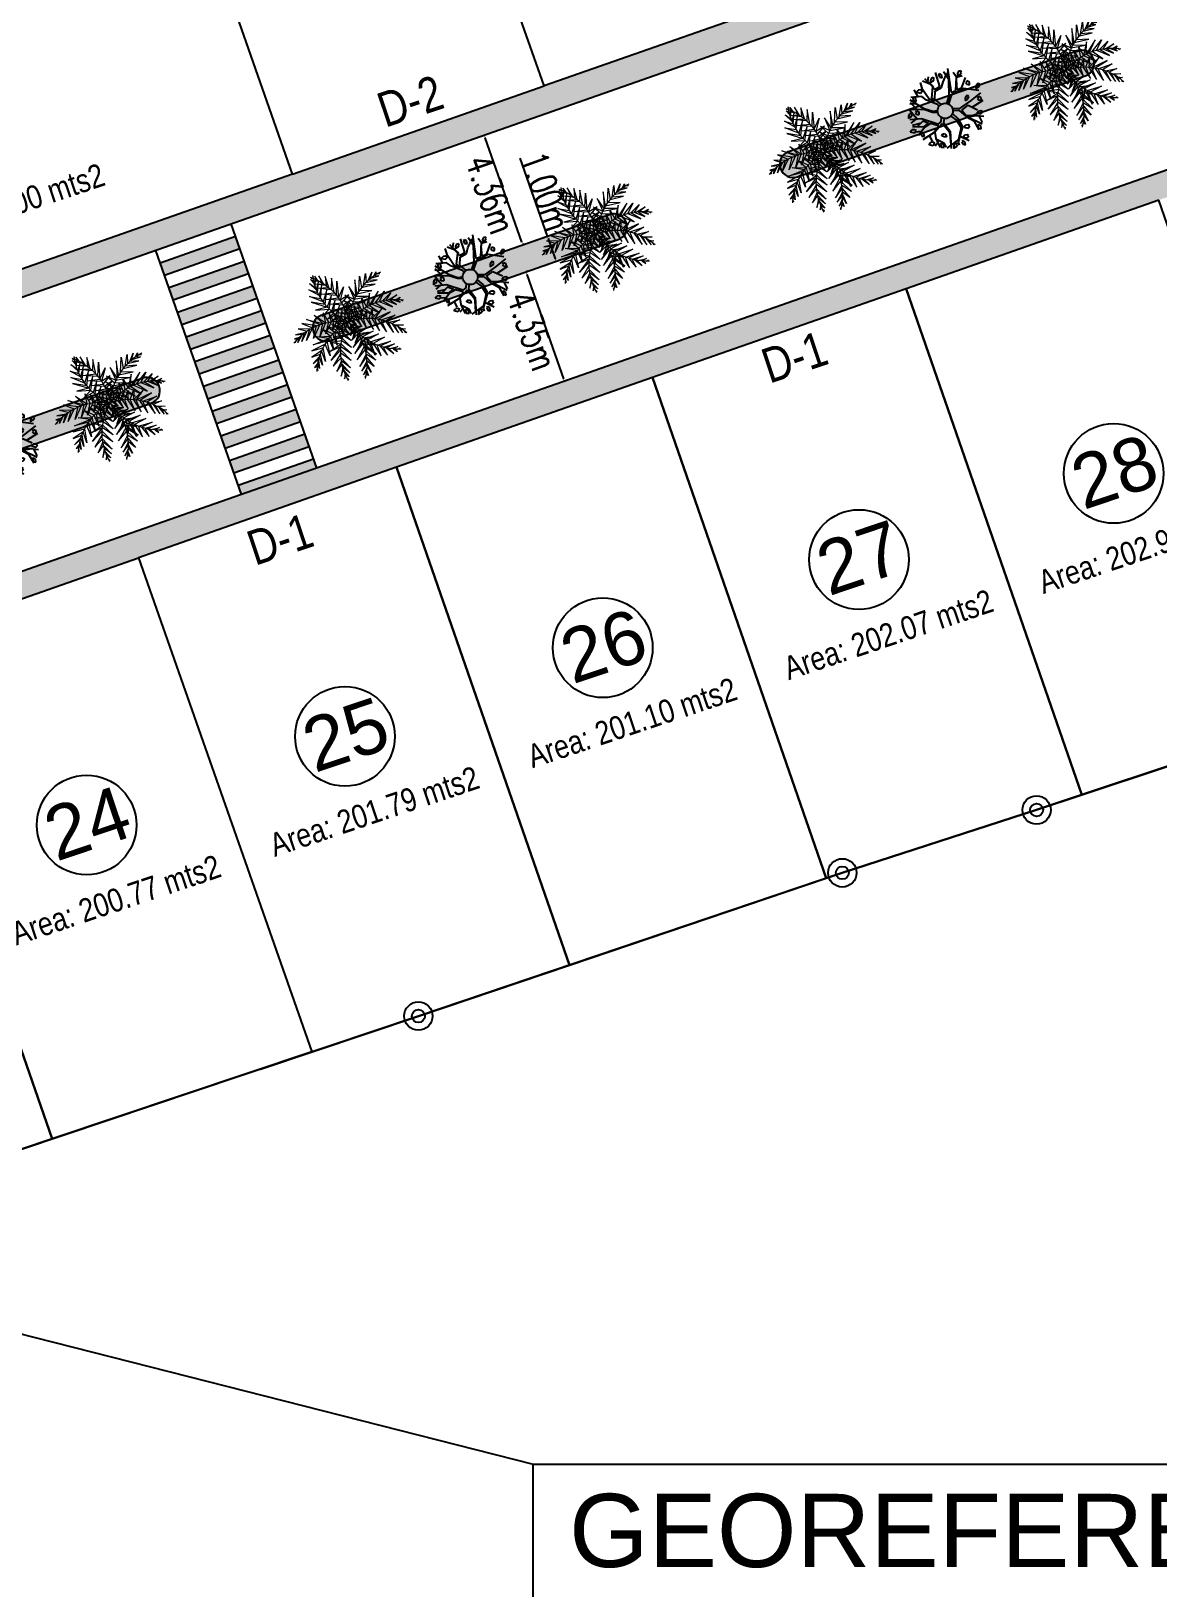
# Model space of a CAD drawing. Header units: metres. Extents: x 604533 to 608048, y 1310709 to 1311860.
# Drawn here: x 604692 to 604734.2, y 1311002.9 to 1311061.4 of the extents above; entities that cross this region are included whole.
import ezdxf

# ---------------------------------------------------------------- set-up
doc = ezdxf.new("R2010")
doc.units = ezdxf.units.M
doc.header["$LTSCALE"] = 0.0254
doc.header["$MEASUREMENT"] = 0
for name, color, linetype in [('ARBOLES', 102, 'Continuous'), ('CIRCULO', 1, 'Continuous'), ('COTAS', 3, 'Continuous'), ('CVL_CUADCON_TX', 2, 'Continuous'), ('PALME-1', 82, 'Continuous'), ('perfiles', 3, 'Continuous'), ('ROTULOS LOTES', 1, 'Continuous')]:
    doc.layers.add(name, color=color, linetype=linetype)
doc.styles.add('ALINEAMIENTO', font='romans.shx', dxfattribs={"width": 0.7, "height": 1})
doc.styles.add('COTA ELE', font='romans.shx', dxfattribs={"height": 5})
doc.styles.add('PUNTOS PI', font='arial.ttf', dxfattribs={"height": 8e-05})
doc.styles.add('ROTULOS', font='arial.ttf', dxfattribs={"height": 3})
doc.styles.add('TSN - Arial Narrow', font='ARIALN.TTF')
doc.dimstyles.new('COMEN PERFIL', dxfattribs={"dimscale": 40, "dimtxt": 5, "dimasz": 100, "dimexe": 0.005, "dimexo": 0.005, "dimgap": 0.005, "dimtad": 2, "dimzin": 0, "dimdsep": 46, "dimtxsty": 'COTA ELE', "dimcen": 0.09, "dimclrd": 1, "dimclre": 1, "dimclrt": 3, "dimadec": 0, "dimazin": 0, "dimtfac": 1, "dimtofl": 0, "dimtmove": 0, "dimatfit": 3, "dimldrblk": 'ARCHTICK', "dimfxl": 1, "dimtolj": 1, "dimtzin": 0, "dimarcsym": 0})

# ---------------------------------------------------------------- blocks, each defined once
blk = doc.blocks.new('A$C48C97B70')
at = {"layer": 'PALME-1', "lineweight": 5}
for p, q in [((2.072, 6.54), (2.171, 6.533)), ((2.216, 6.497), (2.072, 6.54)), ((2.315, 6.6), (2.309, 6.418)), ((2.41, 6.325), (2.315, 6.6)), ((2.552, 6.547), (2.605, 6.122)), ((2.687, 6.026), (2.552, 6.547)), ((2.903, 6.407), (2.793, 5.89)), ((2.912, 5.72), (2.903, 6.407)), ((2.109, 6.384), (2.41, 6.325)), ((2.556, 6.176), (2.109, 6.384)), ((2.171, 6.148), (2.687, 6.026)), ((2.793, 5.89), (2.171, 6.148)), ((2.251, 5.877), (2.912, 5.72)), ((3.009, 5.561), (2.251, 5.877)), ((3.221, 6.198), (3.009, 5.561)), ((3.129, 5.334), (3.221, 6.198)), ((3.21, 5.152), (3.477, 5.948)), ((3.477, 5.948), (3.277, 4.976)), ((3.277, 4.976), (3.756, 5.506)), ((3.756, 5.506), (3.328, 4.818)), ((2.388, 5.472), (3.129, 5.334)), ((3.21, 5.152), (2.388, 5.472)), ((2.535, 5.1), (3.277, 4.976)), ((3.328, 4.818), (2.535, 5.1)), ((2.683, 4.767), (3.377, 4.635)), ((3.409, 4.484), (2.683, 4.767)), ((3.909, 4.977), (3.328, 4.818)), ((3.377, 4.635), (3.909, 4.977)), ((3.925, 4.65), (3.409, 4.484)), ((3.435, 4.33), (3.925, 4.65)), ((4.516, 3.959), (4.561, 4.59)), ((4.561, 4.59), (4.7, 4.004)), ((5.099, 4.709), (4.7, 4.004)), ((4.863, 4.035), (5.099, 4.709)), ((5.621, 4.675), (4.863, 4.035)), ((5.049, 4.06), (5.621, 4.675)), ((5.248, 4.076), (5.963, 4.571)), ((5.963, 4.571), (5.505, 4.079)), ((0.485, 3.926), (0.936, 3.651)), ((1.136, 3.706), (0.485, 3.926)), ((0.936, 3.651), (0.485, 3.15)), ((1.318, 3.745), (0.768, 3.135)), ((0.768, 3.135), (1.136, 3.706)), ((0.788, 4.157), (1.318, 3.745)), ((1.572, 3.782), (0.788, 4.157)), ((1.109, 4.315), (1.959, 3.803)), ((1.771, 3.798), (1.109, 4.315)), ((1.771, 3.798), (1.195, 3.13)), ((1.195, 3.13), (1.572, 3.782)), ((1.595, 3.144), (1.959, 3.803)), ((2.125, 3.798), (1.595, 3.144)), ((1.619, 4.431), (2.125, 3.798)), ((1.959, 3.803), (1.619, 4.431)), ((1.958, 3.173), (2.314, 3.783)), ((2.467, 3.763), (1.958, 3.173)), ((2.169, 4.399), (2.125, 3.798)), ((2.314, 3.783), (2.169, 4.399)), ((2.375, 3.225), (2.621, 3.736)), ((2.773, 3.702), (2.375, 3.225)), ((2.483, 4.305), (2.467, 3.763)), ((2.621, 3.736), (2.483, 4.305)), ((2.661, 3.273), (2.911, 3.665)), ((2.742, 4.179), (2.773, 3.702)), ((2.911, 3.665), (2.742, 4.179)), ((2.871, 4.392), (3.435, 4.33)), ((3.454, 4.176), (2.871, 4.392)), ((2.956, 4.034), (3.027, 3.628)), ((3.19, 3.57), (2.956, 4.034)), ((3.012, 4.138), (3.464, 4.032)), ((3.469, 3.911), (3.012, 4.138)), ((3.181, 3.857), (3.468, 3.739)), ((3.462, 3.617), (3.181, 3.857)), ((3.893, 4.364), (3.454, 4.176)), ((3.464, 4.032), (3.893, 4.364)), ((3.468, 3.739), (3.827, 4.113)), ((3.827, 4.113), (3.469, 3.911)), ((3.685, 3.61), (3.842, 4.104)), ((3.842, 4.104), (3.836, 3.693)), ((3.836, 3.693), (4.254, 3.401)), ((3.945, 3.747), (4.03, 4.282)), ((4.254, 3.401), (3.945, 3.747)), ((4.03, 4.282), (4.076, 3.806)), ((4.076, 3.806), (4.544, 3.399)), ((4.221, 3.864), (4.266, 4.448)), ((4.544, 3.399), (4.221, 3.864)), ((4.266, 4.448), (4.368, 3.915)), ((4.368, 3.915), (4.964, 3.413)), ((4.964, 3.413), (4.516, 3.959)), ((4.7, 4.004), (5.327, 3.442)), ((5.327, 3.442), (4.863, 4.035)), ((5.049, 4.06), (5.724, 3.492)), ((5.724, 3.492), (5.248, 4.076)), ((5.505, 4.079), (6.145, 3.565)), ((5.691, 4.07), (6.298, 4.391)), ((6.145, 3.565), (5.691, 4.07)), ((6.298, 4.391), (5.897, 4.047)), ((5.897, 4.047), (6.422, 3.625)), ((6.068, 4.019), (6.59, 4.15)), ((6.422, 3.625), (6.068, 4.019)), ((6.59, 4.15), (6.19, 3.993)), ((6.261, 3.976), (6.658, 3.683)), ((6.462, 3.919), (6.749, 3.967)), ((6.658, 3.683), (6.462, 3.919)), ((6.749, 3.967), (6.592, 3.874)), ((6.706, 3.831), (6.813, 3.725)), ((6.813, 3.725), (6.759, 3.809)), ((0.172, 3.309), (0.083, 3.188)), ((0.083, 3.188), (0.123, 3.278)), ((0.108, 3.437), (0.277, 3.37)), ((0.398, 3.434), (0.108, 3.437)), ((0.236, 3.642), (0.655, 3.551)), ((0.772, 3.596), (0.236, 3.642)), ((0.588, 3.523), (0.242, 3.171)), ((0.242, 3.171), (0.398, 3.434)), ((0.485, 3.15), (0.772, 3.596)), ((2.305, 2.87), (2.804, 2.657)), ((2.885, 2.79), (2.305, 2.87)), ((2.517, 3.065), (2.973, 2.919)), ((3.058, 3.034), (2.517, 3.065)), ((3.027, 3.628), (2.661, 3.273)), ((3.248, 3.258), (2.731, 3.212)), ((2.731, 3.212), (3.134, 3.129)), ((3.27, 2.374), (2.885, 2.79)), ((2.973, 2.919), (3.27, 2.374)), ((2.982, 3.339), (3.19, 3.57)), ((3.302, 3.524), (2.982, 3.339)), ((3.331, 2.658), (3.058, 3.034)), ((3.134, 3.129), (3.331, 2.658)), ((3.387, 2.981), (3.248, 3.258)), ((3.333, 3.347), (3.387, 2.981)), ((3.534, 3.189), (3.34, 2.708)), ((3.34, 2.708), (3.598, 3.029)), ((3.647, 2.918), (3.373, 2.451)), ((3.373, 2.451), (3.71, 2.789)), ((3.494, 3.304), (3.845, 3.186)), ((3.845, 3.186), (3.534, 3.189)), ((3.581, 3.546), (3.927, 3.415)), ((3.598, 3.029), (4.106, 2.989)), ((4.106, 2.989), (3.647, 2.918)), ((3.927, 3.415), (3.685, 3.61)), ((3.71, 2.789), (4.331, 2.805)), ((4.331, 2.805), (3.785, 2.652)), ((1.792, 1.596), (2.581, 2.199)), ((2.516, 2.023), (1.792, 1.596)), ((2.457, 1.832), (1.821, 1.24)), ((1.871, 2.113), (2.646, 2.352)), ((2.581, 2.199), (1.871, 2.113)), ((2.103, 2.613), (2.646, 2.352)), ((2.729, 2.522), (2.103, 2.613)), ((2.926, 1.242), (2.457, 1.832)), ((2.516, 2.023), (2.926, 1.242)), ((3.06, 1.619), (2.581, 2.199)), ((2.646, 2.352), (3.06, 1.619)), ((3.166, 1.967), (2.729, 2.522)), ((2.804, 2.657), (3.166, 1.967)), ((3.785, 2.652), (3.45, 2.173)), ((3.45, 2.173), (3.866, 2.519)), ((3.953, 2.391), (3.586, 1.876)), ((3.586, 1.876), (4.066, 2.239)), ((3.866, 2.519), (4.646, 2.527)), ((3.926, 1.441), (4.066, 2.239)), ((4.172, 2.112), (3.926, 1.441)), ((4.646, 2.527), (3.953, 2.391)), ((4.066, 2.239), (4.908, 2.274)), ((4.908, 2.274), (4.172, 2.112)), ((4.35, 1.136), (4.172, 2.112)), ((4.3, 1.974), (5.183, 1.983)), ((4.3, 1.974), (4.35, 1.136)), ((5.183, 1.983), (4.444, 1.835)), ((4.444, 1.835), (4.68, 0.999)), ((1.821, 1.24), (2.399, 1.582)), ((2.369, 1.398), (1.925, 0.874)), ((1.925, 0.874), (2.347, 1.192)), ((2.338, 1.019), (2.097, 0.538)), ((2.647, 0.589), (2.338, 1.019)), ((2.347, 1.192), (2.647, 0.589)), ((2.764, 0.846), (2.369, 1.398)), ((2.399, 1.582), (2.764, 0.846)), ((4.68, 0.999), (4.639, 1.669)), ((4.639, 1.669), (5.461, 1.659)), ((5.461, 1.659), (4.789, 1.558)), ((4.789, 1.558), (5.053, 0.924)), ((5.053, 0.924), (4.963, 1.444)), ((4.963, 1.444), (5.636, 1.437)), ((5.636, 1.437), (5.112, 1.358)), ((5.112, 1.358), (5.431, 0.925)), ((5.431, 0.925), (5.223, 1.3)), ((5.289, 1.268), (5.782, 1.241)), ((5.782, 1.241), (5.48, 1.184)), ((5.48, 1.184), (5.67, 0.964)), ((5.67, 0.964), (5.609, 1.136)), ((5.724, 1.097), (5.874, 1.11)), ((5.874, 1.11), (5.78, 1.08)), ((2.097, 0.538), (2.337, 0.894)), ((2.351, 0.612), (2.242, 0.343)), ((2.242, 0.343), (2.366, 0.476)), ((2.338, 0.821), (2.539, 0.37)), ((2.539, 0.37), (2.351, 0.612)), ((2.384, 0.355), (2.464, 0.229)), ((2.464, 0.229), (2.394, 0.298))]:
    blk.add_line(p, q, dxfattribs=at)
for points in [[(2.155, 6.219), (2.027, 6.48), (2.16, 6.356)], [(2.156, 6.01), (2.325, 6.474), (2.155, 6.219)], [(2.17, 6.478), (2.241, 6.61), (2.176, 6.535)], [(2.346, 5.01), (1.67, 5.556), (2.271, 5.255)], [(2.227, 5.436), (1.748, 5.928), (2.191, 5.641)], [(2.17, 5.812), (1.897, 6.276), (2.16, 5.937)], [(2.191, 5.641), (2.448, 6.263), (2.17, 5.812)], [(2.271, 5.255), (2.584, 6.015), (2.227, 5.436)], [(2.418, 4.824), (2.773, 5.631), (2.346, 5.01)], [(4.393, 4.884), (4.496, 5.717), (4.256, 4.754)], [(4.545, 5.014), (4.834, 5.833), (4.75, 5.166)], [(4.907, 5.267), (5.211, 5.884), (5.087, 5.37)], [(5.242, 5.447), (5.588, 5.859), (5.357, 5.498)], [(5.424, 5.526), (5.918, 5.521), (5.621, 5.597)], [(5.621, 5.597), (5.824, 5.804), (5.752, 5.637)], [(5.87, 5.669), (6.018, 5.646), (5.926, 5.682)], [(2.418, 4.824), (1.666, 5.198), (2.495, 4.652)], [(2.495, 4.652), (1.781, 4.688), (2.57, 4.504)], [(2.57, 4.504), (2.932, 5.265), (2.495, 4.652)], [(2.749, 4.211), (3.062, 4.925), (2.665, 4.34)], [(3.836, 4.239), (3.531, 4.739), (3.925, 4.367)], [(4.019, 4.489), (3.686, 5.027), (4.142, 4.634)], [(4.256, 4.754), (4.053, 5.439), (4.142, 4.634)], [(4.142, 4.634), (4.98, 4.546), (4.256, 4.754)], [(4.393, 4.884), (5.273, 4.819), (4.545, 5.014)], [(4.75, 5.166), (5.571, 5.125), (4.907, 5.267)], [(5.087, 5.37), (5.76, 5.335), (5.242, 5.447)], [(2.665, 4.34), (2.047, 4.205), (2.57, 4.504)], [(2.84, 4.084), (2.267, 3.963), (2.749, 4.211)], [(3.03, 3.852), (2.492, 3.783), (2.936, 3.961)], [(3.235, 3.642), (2.716, 3.653), (3.112, 3.763)], [(2.936, 3.961), (3.195, 4.526), (2.84, 4.084)], [(3.112, 3.763), (3.275, 4.247), (3.03, 3.852)], [(3.325, 3.56), (3.354, 3.929), (3.235, 3.642)], [(3.551, 3.72), (3.388, 4.212), (3.624, 3.876)], [(3.681, 3.983), (3.437, 4.467), (3.752, 4.108)], [(3.504, 3.607), (3.861, 3.703), (3.551, 3.72)], [(3.624, 3.876), (4.134, 3.884), (3.681, 3.983)], [(3.73, 3.458), (4.128, 3.79), (3.902, 3.447)], [(3.752, 4.108), (4.371, 4.052), (3.836, 4.239)], [(3.925, 4.367), (4.703, 4.31), (4.019, 4.489)], [(4.023, 3.434), (4.383, 3.838), (4.165, 3.413)], [(4.318, 3.383), (4.671, 3.85), (4.469, 3.347)], [(4.618, 3.304), (4.996, 3.811), (4.797, 3.243)], [(1.889, 2.751), (1.05, 2.782), (2.039, 2.865)], [(2.039, 2.865), (1.395, 3.175), (2.176, 2.959)], [(1.889, 2.751), (1.814, 1.872), (1.737, 2.622)], [(2.338, 3.057), (1.86, 3.471), (2.176, 2.959)], [(2.176, 2.959), (2.13, 2.118), (2.039, 2.865)], [(2.614, 3.199), (2.169, 3.579), (2.474, 3.131)], [(2.474, 3.131), (2.407, 2.354), (2.338, 3.057)], [(2.892, 3.311), (2.453, 3.629), (2.757, 3.26)], [(2.757, 3.26), (2.714, 2.641), (2.614, 3.199)], [(3.173, 3.397), (2.712, 3.637), (3.007, 3.35)], [(3.007, 3.35), (2.918, 2.847), (2.892, 3.311)], [(3.291, 3.426), (3.14, 3.089), (3.173, 3.397)], [(3.735, 2.799), (3.284, 2.372), (3.778, 2.649)], [(3.645, 3.048), (3.314, 2.661), (3.689, 2.935)], [(3.524, 3.316), (3.359, 2.985), (3.577, 3.207)], [(3.577, 3.207), (4.054, 3.003), (3.645, 3.048)], [(3.608, 3.461), (3.828, 3.163), (3.73, 3.458)], [(3.689, 2.935), (4.213, 2.799), (3.735, 2.799)], [(3.902, 3.447), (4.096, 2.975), (4.023, 3.434)], [(4.165, 3.413), (4.34, 2.817), (4.318, 3.383)], [(4.469, 3.347), (4.701, 2.603), (4.618, 3.304)], [(4.951, 3.181), (5.513, 3.622), (4.797, 3.243)], [(4.797, 3.243), (5.023, 2.432), (4.951, 3.181)], [(5.122, 3.102), (5.935, 3.312), (4.951, 3.181)], [(5.122, 3.102), (5.384, 2.259), (5.298, 3.008)], [(5.298, 3.008), (6.166, 3.04), (5.516, 2.873)], [(5.516, 2.873), (5.778, 2.094), (5.667, 2.764)], [(5.667, 2.764), (6.352, 2.708), (5.829, 2.634)], [(1.198, 2.002), (0.737, 1.726), (1.13, 1.897)], [(1.429, 2.305), (0.772, 2.102), (1.299, 2.143)], [(1.737, 2.622), (0.883, 2.467), (1.554, 2.443)], [(1.092, 1.835), (1.018, 1.347), (0.99, 1.652)], [(1.299, 2.143), (1.227, 1.473), (1.198, 2.002)], [(1.554, 2.443), (1.465, 1.626), (1.429, 2.305)], [(3.872, 2.159), (3.253, 1.588), (3.887, 1.994)], [(3.815, 2.498), (3.259, 1.952), (3.845, 2.347)], [(3.778, 2.649), (4.355, 2.548), (3.815, 2.498)], [(3.845, 2.347), (4.468, 2.241), (3.872, 2.159)], [(3.887, 1.994), (4.536, 1.694), (3.872, 2.159)], [(3.895, 1.806), (4.452, 1.178), (3.887, 1.994)], [(5.829, 2.634), (6.043, 1.995), (5.957, 2.518)], [(5.957, 2.518), (6.468, 2.348), (6.047, 2.431)], [(6.097, 2.378), (6.274, 1.917), (6.236, 2.221)], [(6.236, 2.221), (6.503, 2.108), (6.321, 2.114)], [(6.394, 2.016), (6.426, 1.87), (6.427, 1.969)], [(0.99, 1.652), (0.753, 1.484), (0.93, 1.529)], [(0.88, 1.418), (0.879, 1.268), (0.858, 1.364)], [(3.895, 1.806), (3.264, 1.188), (3.891, 1.606)], [(3.87, 1.351), (3.296, 0.762), (3.843, 1.166)], [(3.8, 0.963), (3.329, 0.481), (3.756, 0.796)], [(3.843, 1.166), (4.104, 0.531), (3.8, 0.963)], [(3.891, 1.606), (4.315, 0.848), (3.87, 1.351)], [(3.694, 0.607), (3.365, 0.24), (3.618, 0.413)], [(3.507, 0.179), (3.392, 0.083), (3.48, 0.128)], [(3.618, 0.413), (3.639, 0.123), (3.562, 0.288)], [(3.756, 0.796), (3.836, 0.264), (3.718, 0.676)]]:
    blk.add_lwpolyline(points, dxfattribs=at)
for centre, start, end in [((5.589, 6.144), 171.01045, 231.44645), ((6.694, 2.334), 100.47619, 160.91219), ((4.041, 0.074), 99.94926, 160.38526), ((0.46, 1.763), 329.11631, 29.5523), ((3.594, 0.025), 32.00062, 92.43661)]:
    blk.add_arc(centre, 3.435, start, end, dxfattribs=at)
at = {"layer": 'PALME-1', "lineweight": 5, "extrusion": (0, 0, -1)}
for centre, major_axis, start_param, end_param in [((0.035, 3.843), (2.429, 2.429), -0.156897, 0.89791), ((1.947, 0.368), (-2.429, 2.429), 0.182844, 1.237651), ((5.421, 0.645), (-2.429, 2.429), 0.173647, 1.228454), ((5.771, 0.927), (2.429, 2.429), 3.700109, 4.754916), ((6.759, 4.372), (-2.429, 2.429), 4.173367, 5.228174)]:
    blk.add_ellipse(centre, major_axis=major_axis, ratio=1, start_param=start_param, end_param=end_param, dxfattribs=at)
blk = doc.blocks.new('p_arbol04')
at = {"layer": 'ARBOLES', "color": 1}
for p, q in [((-2.25, 1.32), (-2.4, 1.19)), ((-2.07, 1.38), (-2.25, 1.32)), ((-1.95, 1.3), (-2.07, 1.38)), ((-1.99, 1.16), (-1.95, 1.3)), ((-0.96, 2.01), (-1.09, 1.8)), ((-1.09, 1.8), (-0.98, 1.62)), ((-0.98, 1.62), (-0.83, 1.8)), ((-0.96, 2.01), (-0.87, 1.99)), ((-0.83, 1.8), (-0.87, 1.99)), ((-0.43, 2.09), (-0.27, 1.8)), ((-0.43, 2.09), (-0.23, 2.09)), ((-0.27, 1.8), (-0.04, 1.8)), ((-0.08, 1.96), (-0.23, 2.09)), ((-0.04, 1.8), (-0.08, 1.96)), ((1.01, 1.88), (0.86, 1.75)), ((0.86, 1.75), (1.08, 1.7)), ((1.2, 1.93), (1.01, 1.88)), ((1.08, 1.7), (1.27, 1.72)), ((1.31, 1.86), (1.2, 1.93)), ((1.27, 1.72), (1.31, 1.86)), ((1.77, 1.72), (1.65, 1.51)), ((1.65, 1.51), (1.76, 1.32)), ((1.76, 1.32), (1.91, 1.51)), ((1.77, 1.72), (1.87, 1.7)), ((1.91, 1.51), (1.87, 1.7)), ((-3.09, 0.4), (-2.93, 0.1)), ((-3.09, 0.4), (-2.89, 0.4)), ((-2.93, 0.1), (-2.7, 0.1)), ((-2.74, 0.26), (-2.89, 0.4)), ((-2.7, 0.1), (-2.74, 0.26)), ((-2.4, 1.19), (-2.18, 1.14)), ((-2.18, 1.14), (-1.99, 1.16)), ((-1.69, 1.09), (-1.73, 0.95)), ((-1.73, 0.95), (-1.62, 0.77)), ((-1.54, 1.11), (-1.69, 1.09)), ((-1.62, 0.77), (-1.58, 0.79)), ((-1.58, 0.79), (-1.47, 0.9)), ((-1.47, 0.9), (-1.54, 1.11)), ((2.81, 0.63), (2.66, 0.5)), ((2.66, 0.5), (2.88, 0.45)), ((3, 0.69), (2.81, 0.63)), ((2.88, 0.45), (3.07, 0.47)), ((3.11, 0.61), (3, 0.69)), ((3.07, 0.47), (3.11, 0.61)), ((-2.61, -0.3), (-2.74, -0.51)), ((-2.74, -0.51), (-2.63, -0.69)), ((-2.63, -0.69), (-2.48, -0.51)), ((-2.61, -0.3), (-2.52, -0.32)), ((-2.48, -0.51), (-2.52, -0.32)), ((1.76, -1.09), (1.61, -1.22)), ((1.95, -1.04), (1.76, -1.09)), ((2.06, -1.12), (1.95, -1.04)), ((2.02, -1.25), (2.06, -1.12)), ((2.7, -0.32), (2.66, -0.45)), ((2.66, -0.45), (2.77, -0.64)), ((2.85, -0.29), (2.7, -0.32)), ((2.77, -0.64), (2.81, -0.61)), ((2.81, -0.61), (2.92, -0.51)), ((2.92, -0.51), (2.85, -0.29)), ((3.03, -1.09), (2.88, -1.22)), ((3.22, -1.04), (3.03, -1.09)), ((3.33, -1.12), (3.22, -1.04)), ((3.3, -1.25), (3.33, -1.12)), ((-2.87, -1.36), (-2.7, -1.65)), ((-2.87, -1.36), (-2.67, -1.36)), ((-2.7, -1.65), (-2.48, -1.65)), ((-2.52, -1.49), (-2.67, -1.36)), ((-2.48, -1.65), (-2.52, -1.49)), ((-2.24, -2.02), (-2.37, -2.23)), ((-2.37, -2.23), (-2.25, -2.42)), ((-2.25, -2.42), (-2.1, -2.23)), ((-2.24, -2.02), (-2.14, -2.05)), ((-2.1, -2.23), (-2.14, -2.05)), ((-1.67, -1.68), (-1.55, -1.62)), ((-1.61, -1.87), (-1.67, -1.68)), ((-1.52, -2.01), (-1.61, -1.87)), ((-1.55, -1.62), (-1.41, -1.72)), ((-1.41, -1.87), (-1.52, -2.01)), ((-1.41, -1.72), (-1.41, -1.87)), ((1.61, -1.22), (1.83, -1.28)), ((1.83, -1.28), (2.02, -1.25)), ((2.4, -1.83), (2.36, -1.97)), ((2.36, -1.97), (2.47, -2.15)), ((2.55, -1.81), (2.4, -1.83)), ((2.47, -2.15), (2.51, -2.13)), ((2.51, -2.13), (2.62, -2.02)), ((2.62, -2.02), (2.55, -1.81)), ((2.88, -1.22), (3.11, -1.28)), ((3.11, -1.28), (3.3, -1.25)), ((-1.65, -2.9), (-1.8, -3.03)), ((-1.8, -3.03), (-1.58, -3.08)), ((-1.47, -2.84), (-1.65, -2.9)), ((-1.58, -3.08), (-1.39, -3.06)), ((-1.35, -2.92), (-1.47, -2.84)), ((-1.39, -3.06), (-1.35, -2.92)), ((-1.19, -2.97), (-1.32, -3.18)), ((-0.98, -3.16), (-1.09, -3.35)), ((-1.09, -3.35), (-0.98, -3.53)), ((-0.87, -3.16), (-0.98, -3.14)), ((-0.98, -3.53), (-0.83, -3.35)), ((-0.83, -3.35), (-0.87, -3.16)), ((-0.66, -2.98), (-0.49, -3.27)), ((-0.66, -2.98), (-0.45, -2.98)), ((-0.49, -3.27), (-0.27, -3.27)), ((-0.3, -3.11), (-0.45, -2.98)), ((-0.27, -3.27), (-0.3, -3.11)), ((-0.02, -2.52), (0.15, -2.82)), ((-0.02, -2.52), (0.18, -2.52)), ((0.15, -2.82), (0.37, -2.82)), ((0.33, -2.66), (0.18, -2.52)), ((0.37, -2.82), (0.33, -2.66)), ((0.8, -3.24), (0.67, -3.45)), ((0.67, -3.45), (0.78, -3.64)), ((0.78, -3.64), (0.93, -3.45)), ((0.8, -3.24), (0.9, -3.27)), ((0.93, -3.45), (0.9, -3.27)), ((1.48, -2.55), (1.65, -2.84)), ((1.48, -2.55), (1.68, -2.55)), ((1.65, -2.84), (1.87, -2.84)), ((1.83, -2.68), (1.68, -2.55)), ((1.87, -2.84), (1.83, -2.68))]:
    blk.add_line(p, q, dxfattribs=at)
at = {"layer": 'ARBOLES'}
for p, q in [((-1.98, 0.65), (-1.85, 1.57)), ((-1.07, 0.75), (-1.81, 1.55)), ((-1.14, 1.51), (-1.48, 1.85)), ((-1.41, 1.11), (-1.36, 1.9)), ((-1, 0.76), (-1.21, 2.04)), ((-0.41, 1.55), (-1.03, 2.13)), ((-0.62, 1.75), (-0.41, 2.36)), ((-0.37, 1.09), (-0.41, 1.55)), ((-0.18, 0.97), (0.05, 1.88)), ((0.02, 0.88), (0.74, 1.39)), ((0.05, 1.88), (0.35, 2.36)), ((0.76, 1.7), (0.54, 2.32)), ((0.64, 1.2), (0.78, 1.37)), ((0.74, 1.39), (0.8, 2.29)), ((0.77, 1.94), (1.1, 2.18)), ((0.78, 1.37), (0.78, 1.94)), ((1.12, 1.01), (1.72, 1.99)), ((2.58, 1.48), (1.36, 0.04)), ((1.57, 1.06), (2.28, 1.3)), ((1.98, 0.83), (2.18, 1.57)), ((1.98, 0.83), (2.41, 1.3)), ((-2.49, -0.25), (-2.83, 0.07)), ((-2.14, -0.12), (-2.67, 0.51)), ((-2.08, 0.23), (-2.6, 0.6)), ((-2.08, 0.74), (-2.54, 0.81)), ((-1.77, 0.21), (-2.44, 0.25)), ((-1.72, 0.41), (-2.41, 1.04)), ((-1.77, 0.21), (-1.62, -0.24)), ((-1.19, -0.84), (-1.72, 0.41)), ((-0.78, 0.09), (-1.07, 0.75)), ((-0.71, 0.11), (-1, 0.76)), ((-0.52, -0.23), (-0.78, 0.09)), ((-0.43, -0.13), (-0.71, 0.11)), ((-0.05, 0.2), (-0.37, 1.09)), ((-0.01, 0.62), (-0.18, 0.97)), ((-0.06, 0.02), (-0.05, 0.2)), ((-0.01, 0.62), (0.02, 0.88)), ((0.12, 0.65), (0.61, 1.04)), ((0.14, 0), (0.12, 0.65)), ((0.61, 1.04), (1.16, 0.87)), ((0.7, 1.17), (0.64, 1.2)), ((0.71, 1.16), (1.12, 1.01)), ((1.03, -0.05), (1.98, 0.83)), ((1.16, 0.87), (1.57, 1.06)), ((1.36, 0.04), (1.72, -0.14)), ((1.72, -0.14), (2.54, 0.51)), ((1.82, -0.19), (2.38, 0.38)), ((2.54, 0.51), (2.64, 0.95)), ((2.54, 0.51), (2.93, 0.27)), ((-1.88, -1.05), (-2.9, -0.75)), ((-2.05, -0.21), (-2.86, -0.28)), ((-2.31, -0.92), (-2.5, -1.37)), ((-1.62, -0.24), (-2.14, -0.12)), ((-1.82, -1.07), (-2.14, -1.47)), ((-1.55, -0.37), (-2.05, -0.21)), ((-1.26, -0.98), (-1.88, -1.05)), ((-1, -1.07), (-1.82, -1.07)), ((-1.26, -0.95), (-1.55, -0.37)), ((-0.87, -0.89), (-1.19, -0.84)), ((-0.93, -1.07), (-1.04, -1.87)), ((-1, -1.07), (-0.93, -1.07)), ((-0.8, -1.07), (-0.98, -1.93)), ((-0.87, -0.89), (-0.62, -0.71)), ((-0.53, -0.91), (-0.8, -1.07)), ((-0.8, -1.07), (-0.8, -1.07)), ((-0.04, -1.18), (0.02, -1.72)), ((0.18, -1.14), (0.18, -1.72)), ((0.39, -1), (0.71, -1.35)), ((0.87, -1.33), (0.47, -0.9)), ((0.5, -0.29), (1.03, -0.05)), ((0.55, -0.43), (1.13, -0.19)), ((1.13, -0.19), (1.36, -0.12)), ((1.36, -0.12), (2.25, -0.47)), ((1.82, -0.19), (2.21, -0.35)), ((2.21, -0.35), (3, -0.03)), ((2.25, -0.47), (2.93, -1.49)), ((-2.29, -1.81), (-2.64, -1.81)), ((-2.14, -1.47), (-2.44, -2.18)), ((-2.15, -1.48), (-1.98, -2.16)), ((-1.98, -2.16), (-2.14, -2.51)), ((-0.98, -1.93), (-1.95, -2.89)), ((-1.53, -2.44), (-1.76, -2.68)), ((-1.15, -2.05), (-1.54, -2.45)), ((-0.05, -2.42), (-1.19, -2.97)), ((-1.04, -1.87), (-1.15, -2.05)), ((-0.18, -2.39), (-1.03, -2.86)), ((0.02, -1.72), (-0.18, -2.39)), ((0.18, -1.72), (-0.05, -2.42)), ((0.71, -1.35), (0.71, -2.14)), ((0.71, -2.14), (0.87, -2.79)), ((0.87, -1.51), (0.8, -2.05)), ((0.8, -2.05), (1.17, -2.44)), ((0.8, -2.23), (1.13, -3.44)), ((0.8, -2.23), (1.33, -2.67)), ((0.87, -1.33), (1.89, -1.56)), ((0.87, -1.51), (1.49, -1.63)), ((1.17, -2.44), (1.66, -3.14)), ((1.49, -1.63), (1.72, -2.42)), ((1.59, -1.97), (2.57, -2.25)), ((1.89, -1.56), (2.9, -1.74)), ((-1.03, -2.86), (-2.14, -2.6)), ((-0.74, -2.76), (-0.54, -3.53)), ((0.87, -2.79), (0.61, -3.55)), ((1.43, -2.81), (1.2, -3.37))]:
    blk.add_line(p, q, dxfattribs=at)
blk.add_circle((-0.03, -0.58), 0.6, dxfattribs=at)
blk = doc.blocks.new('*D47')
at = {"layer": 'Defpoints', "color": 0, "ltscale": 20000, "transparency": 16777216}
for p in [(604710.609, 1311052.364), (604711.977, 1311048.229), (604712.05, 1311048.255)]:
    blk.add_point(p, dxfattribs=at)
at = {"layer": 'perfiles', "color": 1, "lineweight": -2, "ltscale": 20000, "transparency": 16777216}
for p, q in [((604710.609, 1311052.364), (604710.536, 1311052.338)), ((604710.569, 1311052.244), (604711.943, 1311048.324)), ((604712.05, 1311048.255), (604711.977, 1311048.229))]:
    blk.add_line(p, q, dxfattribs=at)
at = {"layer": 'perfiles', "color": 1, "ltscale": 20000, "transparency": 16777216}
for points in [[(604710.585, 1311052.249), (604710.553, 1311052.238), (604710.536, 1311052.338)], [(604711.959, 1311048.329), (604711.928, 1311048.318), (604711.977, 1311048.229)]]:
    blk.add_solid(points, dxfattribs=at)
at = {"layer": 'perfiles', "color": 3, "ltscale": 20000, "transparency": 16777216, "insert": (604710.784, 1311050.118), "char_height": 1, "attachment_point": 5, "rotation": 289.32239, "style": 'ALINEAMIENTO'}
blk.add_mtext('\\A1;4.35m', dxfattribs=at)
blk = doc.blocks.new('_ArchTick')
at = {"color": 0, "linetype": 'ByBlock', "const_width": 0.15}
blk.add_lwpolyline([(-0.5, -0.5), (0.5, 0.5)], dxfattribs=at)
blk = doc.blocks.new('*D48')
at = {"layer": 'Defpoints', "color": 0, "ltscale": 20000, "transparency": 16777216}
for p in [(604708.973, 1311057.467), (604709.028, 1311057.486), (604710.47, 1311053.374)]:
    blk.add_point(p, dxfattribs=at)
at = {"layer": 'perfiles', "color": 1, "lineweight": -2, "ltscale": 20000, "transparency": 16777216}
for p, q in [((604709.028, 1311057.486), (604708.973, 1311057.467)), ((604710.381, 1311053.449), (604709.006, 1311057.373)), ((604710.47, 1311053.374), (604710.414, 1311053.355))]:
    blk.add_line(p, q, dxfattribs=at)
at = {"layer": 'perfiles', "color": 1, "ltscale": 20000, "transparency": 16777216}
for points in [[(604709.021, 1311057.378), (604708.99, 1311057.367), (604708.973, 1311057.467)], [(604710.397, 1311053.455), (604710.366, 1311053.444), (604710.414, 1311053.355)]]:
    blk.add_solid(points, dxfattribs=at)
at = {"layer": 'perfiles', "color": 3, "ltscale": 20000, "transparency": 16777216, "insert": (604709.222, 1311055.246), "char_height": 1, "attachment_point": 5, "rotation": 289.32239, "style": 'ALINEAMIENTO'}
blk.add_mtext('\\A1;4.36m', dxfattribs=at)
blk = doc.blocks.new('*D49')
at = {"layer": 'Defpoints', "color": 0, "ltscale": 20000, "transparency": 16777216}
for p in [(604710.899, 1311053.525), (604711.34, 1311053.68), (604711.23, 1311052.581)]:
    blk.add_point(p, dxfattribs=at)
at = {"layer": 'perfiles', "color": 1, "lineweight": -2, "ltscale": 20000, "transparency": 16777216}
for p, q in [((604711.34, 1311053.68), (604710.315, 1311056.605)), ((604710.899, 1311053.525), (604711.34, 1311053.68)), ((604711.638, 1311052.83), (604711.374, 1311053.585)), ((604711.23, 1311052.581), (604711.671, 1311052.736))]:
    blk.add_line(p, q, dxfattribs=at)
at = {"layer": 'perfiles', "color": 1, "ltscale": 20000, "transparency": 16777216}
for points in [[(604711.389, 1311053.591), (604711.358, 1311053.58), (604711.34, 1311053.68)], [(604711.654, 1311052.836), (604711.622, 1311052.825), (604711.671, 1311052.736)]]:
    blk.add_solid(points, dxfattribs=at)
at = {"layer": 'perfiles', "color": 3, "ltscale": 20000, "transparency": 16777216, "insert": (604711.283, 1311055.355), "char_height": 1, "attachment_point": 5, "rotation": 289.32239, "style": 'ALINEAMIENTO'}
blk.add_mtext('\\A1;1.00m', dxfattribs=at)

msp = doc.modelspace()

# ---------------------------------------------------------------- hatches: boundary and pattern name
h = msp.add_hatch(color=256)
h.dxf.hatch_style = 1
h.paths.add_polyline_path([(604730.302, 1311064.946, 0.378986), (604730.844, 1311066.224), (604730.088, 1311065.93), (604711.214, 1311059.316), (604701.777, 1311056.008), (604682.902, 1311049.393), (604682.147, 1311049.129), (604682.153, 1311049.113, 0.406774), (604683.502, 1311048.536)])
h = msp.add_hatch(color=256)
h.dxf.hatch_style = 1
h.paths.add_polyline_path([(604715.277, 1311048.367), (604724.799, 1311051.706), (604734.282, 1311055.031), (604743.719, 1311058.34), (604749.408, 1311060.335), (604749.09, 1311061.243), (604668.109, 1311032.848), (604668.64, 1311032.015), (604679.594, 1311035.855), (604686.352, 1311038.225), (604695.998, 1311041.607), (604705.68, 1311045.002), (604705.68, 1311045.002)])
h = msp.add_hatch(color=256)
h.dxf.hatch_style = 1
h.paths.add_polyline_path([(604731.523, 1311059.695, 1), (604731.192, 1311060.638), (604720.391, 1311056.853, 1), (604720.722, 1311055.909)])
h = msp.add_hatch(color=256)
h.dxf.hatch_style = 1
h.paths.add_polyline_path([(604713.994, 1311053.55, 1), (604713.663, 1311054.494), (604702.862, 1311050.707, 1), (604703.192, 1311049.763)])
h = msp.add_hatch(color=256)
h.dxf.hatch_style = 1
h.paths.add_polyline_path([(604702.685, 1311044.971), (604702.561, 1311045.323), (604699.731, 1311044.33), (604699.854, 1311043.979)])
h.paths.add_polyline_path([(604702.398, 1311045.787), (604702.236, 1311046.251), (604699.405, 1311045.257), (604699.568, 1311044.793)])
h.paths.add_polyline_path([(604702.073, 1311046.715), (604701.911, 1311047.179), (604699.08, 1311046.185), (604699.243, 1311045.721)])
h.paths.add_polyline_path([(604701.748, 1311047.642), (604701.585, 1311048.106), (604698.755, 1311047.112), (604698.917, 1311046.649)])
h.paths.add_polyline_path([(604701.423, 1311048.57), (604701.26, 1311049.034), (604698.43, 1311048.04), (604698.592, 1311047.576)])
h.paths.add_polyline_path([(604701.098, 1311049.497), (604700.935, 1311049.961), (604698.104, 1311048.967), (604698.267, 1311048.504)])
h.paths.add_polyline_path([(604700.772, 1311050.425), (604700.61, 1311050.889), (604697.779, 1311049.895), (604697.942, 1311049.431)])
h.paths.add_polyline_path([(604700.122, 1311052.28), (604699.959, 1311052.744), (604697.129, 1311051.75), (604697.291, 1311051.286)])
h.paths.add_polyline_path([(604699.797, 1311053.208), (604699.634, 1311053.672), (604696.803, 1311052.678), (604696.966, 1311052.214)])
h.paths.add_polyline_path([(604700.447, 1311051.353), (604700.284, 1311051.816), (604697.454, 1311050.823), (604697.616, 1311050.359)])
h = msp.add_hatch(color=256)
h.dxf.hatch_style = 1
h.paths.add_polyline_path([(604696.464, 1311047.405, 1), (604696.133, 1311048.349), (604685.332, 1311044.562, 1), (604685.663, 1311043.618)])

# ---------------------------------------------------------------- linework, layer by layer
for p, q in [((604711.214, 1311059.316, 100), (604707.906, 1311068.753, 100)), ((604701.777, 1311056.008, 100), (604698.469, 1311065.445, 100)), ((604730.088, 1311065.93, 100), (604711.214, 1311059.316, 100)), ((604730.302, 1311064.946, 100), (604683.44, 1311048.514, 100)), ((604749.09, 1311061.243, 100), (604668.109, 1311032.848, 100)), ((604720.391, 1311056.853, 100), (604731.192, 1311060.638, 100)), ((604720.722, 1311055.909, 100), (604731.523, 1311059.695, 100)), ((604701.777, 1311056.008, 100), (604711.214, 1311059.316, 100)), ((604701.777, 1311056.008, 100), (604682.902, 1311049.393, 100)), ((604702.862, 1311050.707, 100), (604713.663, 1311054.494, 100)), ((604702.685, 1311044.97, 100), (604699.472, 1311054.134, 100)), ((604696.803, 1311052.678, 100), (604699.634, 1311053.672, 100)), ((604696.966, 1311052.214, 100), (604699.797, 1311053.208, 100)), ((604703.192, 1311049.763, 100), (604713.994, 1311053.55, 100)), ((604699.854, 1311043.978, 100), (604696.641, 1311053.142, 100)), ((604697.129, 1311051.75, 100), (604699.959, 1311052.744, 100)), ((604697.291, 1311051.286, 100), (604700.122, 1311052.28, 100)), ((604697.454, 1311050.823, 100), (604700.284, 1311051.816, 100)), ((604697.616, 1311050.359, 100), (604700.447, 1311051.353, 100)), ((604697.779, 1311049.895, 100), (604700.61, 1311050.889, 100)), ((604697.942, 1311049.431, 100), (604700.772, 1311050.425, 100)), ((604698.104, 1311048.967, 100), (604700.935, 1311049.961, 100)), ((604698.267, 1311048.504, 100), (604701.098, 1311049.497, 100)), ((604698.43, 1311048.04, 100), (604701.26, 1311049.034, 100)), ((604698.592, 1311047.576, 100), (604701.423, 1311048.57, 100)), ((604685.332, 1311044.562, 100), (604696.133, 1311048.349, 100)), ((604698.755, 1311047.112, 100), (604701.585, 1311048.106, 100)), ((604685.663, 1311043.618, 100), (604696.464, 1311047.405, 100)), ((604698.917, 1311046.649, 100), (604701.748, 1311047.642, 100)), ((604699.08, 1311046.185, 100), (604701.911, 1311047.179, 100)), ((604699.243, 1311045.721, 100), (604702.073, 1311046.715, 100)), ((604699.405, 1311045.257, 100), (604702.236, 1311046.251, 100)), ((604699.568, 1311044.793, 100), (604702.398, 1311045.787, 100)), ((604699.731, 1311044.33, 100), (604702.561, 1311045.323, 100)), ((604700.571, 1311022.41, 100), (604706.496, 1311024.399, 100))]:
    msp.add_line(p, q)
at = {"elevation": 100}
msp.add_lwpolyline([(604679.851, 1311015.452), (604673.09, 1311025.03), (604657.946, 1311048.798), (604651.347, 1311058.97), (604644.153, 1311070.012), (604629.846, 1311092.067), (604626.467, 1311100.036), (604630.094, 1311101.927), (604640.034, 1311104.542), (604658.025, 1311107.867), (604680.837, 1311112.484), (604709.772, 1311117.548), (604740.498, 1311123.233), (604747.449, 1311099.244), (604759.642, 1311058.879), (604764.357, 1311043.676), (604729.697, 1311032.135), (604722.407, 1311029.775), (604706.496, 1311024.399)], close=True, dxfattribs=at)
msp.add_lwpolyline([(604679.851, 1311015.452), (604673.09, 1311025.03), (604657.946, 1311048.798), (604651.347, 1311058.97), (604644.153, 1311070.012), (604629.846, 1311092.067), (604626.467, 1311100.036), (604630.094, 1311101.927), (604640.034, 1311104.542), (604658.025, 1311107.867), (604680.837, 1311112.484), (604709.772, 1311117.548), (604740.498, 1311123.233), (604747.449, 1311099.244), (604759.642, 1311058.879), (604764.357, 1311043.676), (604729.697, 1311032.135), (604722.407, 1311029.775), (604706.496, 1311024.399)], close=True, dxfattribs=at)
for points in [[(604734.282, 1311055.031), (604724.799, 1311051.706), (604731.393, 1311032.7), (604740.929, 1311035.875), (604734.282, 1311055.031)], [(604721.798, 1311029.57), (604722.407, 1311029.775), (604729.697, 1311032.135), (604731.393, 1311032.7), (604724.799, 1311051.706), (604715.277, 1311048.367), (604721.798, 1311029.57)], [(604712.164, 1311026.314), (604721.798, 1311029.57), (604715.277, 1311048.367), (604705.68, 1311045.002), (604712.164, 1311026.314)], [(604705.68, 1311045.002), (604695.998, 1311041.607), (604702.493, 1311023.055), (604706.496, 1311024.399), (604712.164, 1311026.314), (604705.68, 1311045.002)], [(604686.352, 1311038.225), (604695.998, 1311041.607), (604702.493, 1311023.055), (604692.749, 1311019.783), (604686.352, 1311038.225)], [(604679.594, 1311035.855), (604686.352, 1311038.225), (604692.749, 1311019.783), (604679.851, 1311015.452), (604673.09, 1311025.03), (604673.09, 1311025.03), (604671.327, 1311027.798), (604681.204, 1311031.261), (604679.594, 1311035.855)]]:
    msp.add_lwpolyline(points, dxfattribs=at)
for centre in [(604732.591, 1311044.77, 100), (604723.033, 1311041.536, 100), (604713.417, 1311038.226, 100), (604703.741, 1311034.898, 100), (604694.046, 1311031.571, 100)]:
    msp.add_circle(centre, 1.872)
for centre, start, end in [((604731.358, 1311060.167, 100), 289.31868, 109.31868), ((604720.556, 1311056.381, 100), 109.31868, 289.31868), ((604713.828, 1311054.022, 100), 289.31868, 109.31868), ((604703.027, 1311050.235, 100), 109.31868, 289.31868), ((604696.299, 1311047.877, 100), 289.31868, 109.31868)]:
    msp.add_arc(centre, 0.5, start, end)
at = {"layer": 'CIRCULO'}
for centre, radius in [((604729.697, 1311032.135, 100), 0.532), ((604729.697, 1311032.135, 100), 0.243), ((604722.407, 1311029.775, 100), 0.532), ((604722.407, 1311029.775, 100), 0.243), ((604706.496, 1311024.399, 100), 0.532), ((604706.496, 1311024.399, 100), 0.243)]:
    msp.add_circle(centre, radius, dxfattribs=at)
at = {"layer": 'COTAS', "elevation": 100}
msp.add_lwpolyline([(604679.851, 1311015.452), (604710.802, 1311007.58)], dxfattribs=at)
msp.add_lwpolyline([(604710.802, 1311007.58), (604747.513, 1311007.58), (604747.513, 1310993.366), (604710.802, 1310993.366)], close=True, dxfattribs=at)

# ---------------------------------------------------------------- block references
at = {"layer": 'ARBOLES', "xscale": 0.477543079458681, "yscale": 0.477543079458681, "zscale": 0.477543079458681, "rotation": 48.57546149372002}
for p in [(604726.072, 1311058.574, 100), (604708.242, 1311052.338, 100), (604690.595, 1311046.067, 100)]:
    msp.add_blockref('p_arbol04', p, dxfattribs=at)
at = {"layer": 'PALME-1', "xscale": -0.6407901816098653, "yscale": 0.6407901817001402, "zscale": 0.6407901816258526, "rotation": 61.92829961559158}
for p in [(604733.79, 1311060.799, 100), (604724.73, 1311057.701, 100), (604716.204, 1311054.671, 100), (604706.88, 1311051.367, 100), (604697.928, 1311048.322, 100)]:
    msp.add_blockref('A$C48C97B70', p, dxfattribs=at)

# ---------------------------------------------------------------- texts
at = {"linetype": 'Continuous', "lineweight": 25, "ltscale": 0.1, "attachment_point": 1, "rotation": 18.57546, "style": 'TSN - Arial Narrow'}
for s, insert, char_height, width in [('D-2', (604704.834, 1311058.985, 100), 1.3111, 21.19973), ('\\pi-2.62211,l4.37019,t4.37019;Area: 200.00 mts2', (604685.111, 1311053.272, 100), 0.87404, 14.13316), ('D-1', (604719.255, 1311049.376, 100), 1.3111, 21.19973), ('\\pi-2.62211,l4.37019,t4.37019;Area: 202.97 mts2', (604728.017, 1311040.513, 100), 0.87404, 14.13316), ('D-1', (604699.949, 1311042.538, 100), 1.3111, 21.19973), ('\\pi-2.62211,l4.37019,t4.37019;Area: 202.07 mts2', (604718.459, 1311037.278, 100), 0.87404, 14.13316), ('\\pi-2.62211,l4.37019,t4.37019;Area: 201.10 mts2', (604708.843, 1311033.968, 100), 0.87404, 14.13316), ('\\pi-2.62211,l4.37019,t4.37019;Area: 201.79 mts2', (604699.167, 1311030.641, 100), 0.87404, 14.13316), ('\\pi-2.62211,l4.37019,t4.37019;Area: 200.77 mts2', (604689.472, 1311027.314, 100), 0.87404, 14.13316)]:
    msp.add_mtext(s, dxfattribs=dict(at, insert=insert, char_height=char_height, width=width))
at = {"layer": 'CVL_CUADCON_TX', "style": 'PUNTOS PI'}
msp.add_text('GEOREFERENCIA:', height=2.75, dxfattribs=at).set_placement((604712.15, 1311003.712, 100))
at = {"layer": 'ROTULOS LOTES', "style": 'ROTULOS'}
for s, p in [('28', (604731.455, 1311043.391, 100)), ('27', (604721.898, 1311040.156, 100)), ('26', (604712.282, 1311036.846, 100)), ('25', (604702.605, 1311033.519, 100)), ('24', (604692.91, 1311030.192, 100))]:
    msp.add_text(s, height=2.0142, rotation=18.57546, dxfattribs=at).set_placement(p)

# ---------------------------------------------------------------- dimensions: what is measured, and where the dimension line sits
at = {"layer": 'perfiles', "ltscale": 20000}
for p1, p2, distance, picture, middle in [((604710.47, 1311053.374, 100), (604709.028, 1311057.486, 100), 0.058, '*D48', (604709.222, 1311055.246, 100)), ((604711.23, 1311052.581, 100), (604710.899, 1311053.525, 100), -0.467, '*D49', (604711.283, 1311055.355, 100)), ((604710.609, 1311052.364, 100), (604712.05, 1311048.255, 100), -0.077, '*D47', (604710.784, 1311050.118, 100))]:
    dim = msp.add_aligned_dim(p1=p1, p2=p2, distance=distance, dimstyle='COMEN PERFIL', override={"dimscale": 0.001, "dimtxt": 0.6, "dimpost": 'm', "dimtxsty": 'ALINEAMIENTO'}, dxfattribs=at)
    dim.commit()
    dim.dimension.update_dxf_attribs({"geometry": picture, "text_midpoint": middle})

doc.saveas('drawing.dxf')
